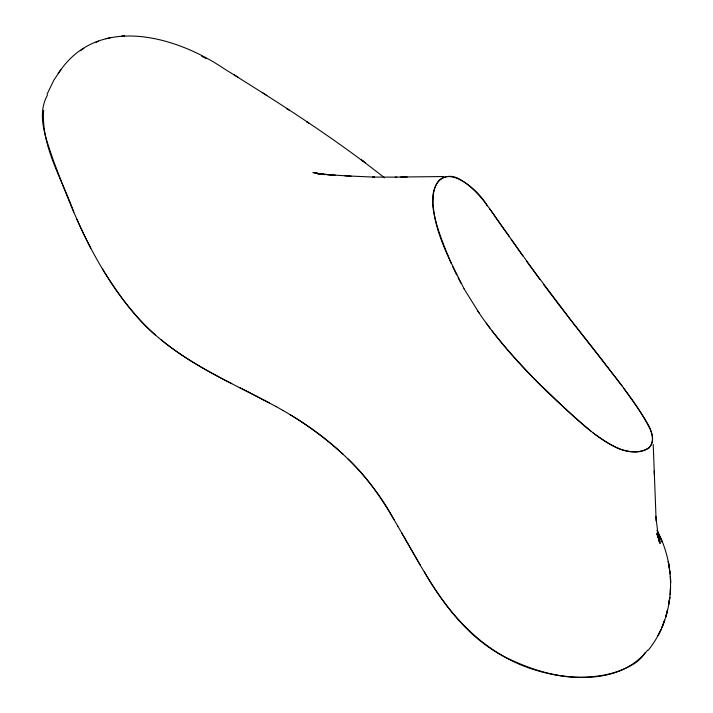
<?xml version="1.0" encoding="UTF-8"?>
<svg xmlns="http://www.w3.org/2000/svg" width="713" height="713" viewBox="0 0 713 713"><rect width="100%" height="100%" fill="white"/><g stroke="black" fill="none" stroke-linecap="round" stroke-linejoin="round"><path stroke-width="1.07" d="M648.322 650.158C675.22 616.763 677.198 567.486 656.923 530.285M670.389 590.4L670.568 587.842L670.104 594.624M43.636 110.319C41.051 146.548 62.058 178.918 73.724 211.984M47.058 94.223L53.894 80.07L60.837 69.838L58.118 73.341M47.521 95.043C35.944 115.666 46.621 139.739 53.234 160.149C64.491 189.988 75.97 219.854 90.747 248.169M645.185 652.529C640.122 661.441 630.702 666.218 621.593 670.042M647.671 650.087C620.631 684.444 569.108 681.138 531.55 668.874C484.002 653.153 448.37 614.561 424.36 571.897M60.257 70.569C99.668 14.34 176.503 36.425 223.918 68.6C278.872 102.761 333.693 137.582 384.476 177.787M649.062 447.8C655.559 440.875 651.441 430.509 647.466 423.397C640.381 411.089 631.878 399.672 623.59 388.166M649.151 447.684C631.023 459.52 607.779 443.923 593.154 432.987M83.876 48.386L80.337 50.721M96.71 41.898L96.086 42.165L98.483 41.176M620.978 670.282C610.506 674.391 599.294 676.361 588.091 676.949C559.857 679.008 532.183 670.06 506.988 658.019C453.45 631.629 426.419 575.204 397.774 526.123M110.551 37.664L106.077 38.743M124.534 35.837L121.647 36.024M443.557 176.53L400.759 177.038M395.225 177.154L407.123 176.913M396.838 177.127L372.703 177.082L374.45 177.127L344.851 175.817M351.019 176.156L329.148 174.756L335.565 175.229M322.41 174.168L331.108 174.899M326.759 174.551L328.809 174.738L315.743 173.295L324.905 174.632L316.269 173.312L321.438 174.257L312.9 172.501L321.376 174.435M321.198 174.337L316.091 172.974L320.912 174.328M321.42 174.311L319.593 173.696L321.51 174.337M161.129 339.807C187.109 361.001 217.1 376.402 246.939 391.348M239.31 387.444L269.336 402.863M246.903 391.277L276.484 406.74M231.698 383.576C195.897 365.475 160.336 344.584 134.222 313.488C110.274 285.352 91.754 252.937 76.888 219.212M206.396 58.662L201.556 56.104M276.261 406.624L283.4 410.67M283.168 410.545C304.504 422.907 324.62 437.417 342.828 454.065M238.231 77.307L234.185 74.812M289.87 414.52C332.846 440.117 370.395 475.624 394.164 519.991M266.814 95.48L262.874 92.931M288.025 109.401L287.009 108.733L289.3 110.239M307.668 122.395L306.572 121.673L308.872 123.189M363.612 161.468L360.885 159.454L365.332 162.751M477.318 310.315C495.455 337.721 517.745 362.061 540.819 385.359C564.42 406.9 586.238 431.775 614.802 446.828C629.882 455.215 661.103 455.242 650.354 429.6C637.493 404.039 618.715 382.016 601.62 359.227M590.827 431C554.874 400.715 520.748 367.926 491.917 330.68M155.372 335.057C134.169 316.34 117.297 293.293 102.645 269.247M347.98 458.931C368.452 478.227 384.04 501.916 397.827 526.265M571.042 320.413L590.204 344.629M569.108 317.945L621.959 385.742M590.204 344.655L601.665 359.227M569.063 317.82L559.322 305.289M570.997 320.289L526.568 261.261M559.349 305.369L543.725 284.719M490.018 328.194L486.284 323.176M487.273 205.87C477.683 188.134 440.215 156.798 433.147 193.883C431.098 227.545 449.662 259.47 464.092 288.845M539.866 279.532L507.264 233.677M489.403 208.499L509.287 236.547M507.308 233.721C492.638 214.381 480.945 191.164 459.029 178.865C454.537 176.298 448.789 175.389 443.949 177.501C433.825 181.655 432.996 194.497 432.533 203.9C434.787 224.711 443.433 244.292 451.249 263.525M522.763 255.905L518.939 250.459M511.248 239.372L518.966 250.521M479.091 312.954L464.074 288.81M420.474 565.409L401.472 532.54M461.017 283.293L458.094 277.74M456.668 274.924L452.55 266.341M657.163 534.456L659.935 541.791L656.86 533.636M657.083 533.939L658.295 537.459M657.11 534.108L660.14 543.538L657.439 534.117L659.409 542.032L657.35 531.996L658.75 539.661L655.791 516.337M669.418 567.664L668.259 561.586L670.202 573.92L669.908 571.576M657.841 534.518L658.277 537.094M653.215 444.44L656.165 521.132M654.365 472.683L654.347 471.043L654.382 475.215M669.168 601.451L668.758 604.134L669.81 597.316L669.168 601.451M667.528 610.159L665.63 617.262L667.528 610.159M664.659 620.31L662.136 626.977L664.659 620.31M660.924 629.766L658.001 635.639L660.924 629.766M659.284 535.481L657.796 532.094L662.074 541.925L659.284 535.481M670.577 580.507L670.416 576.309L670.657 582.886L670.577 580.507"/></g></svg>
